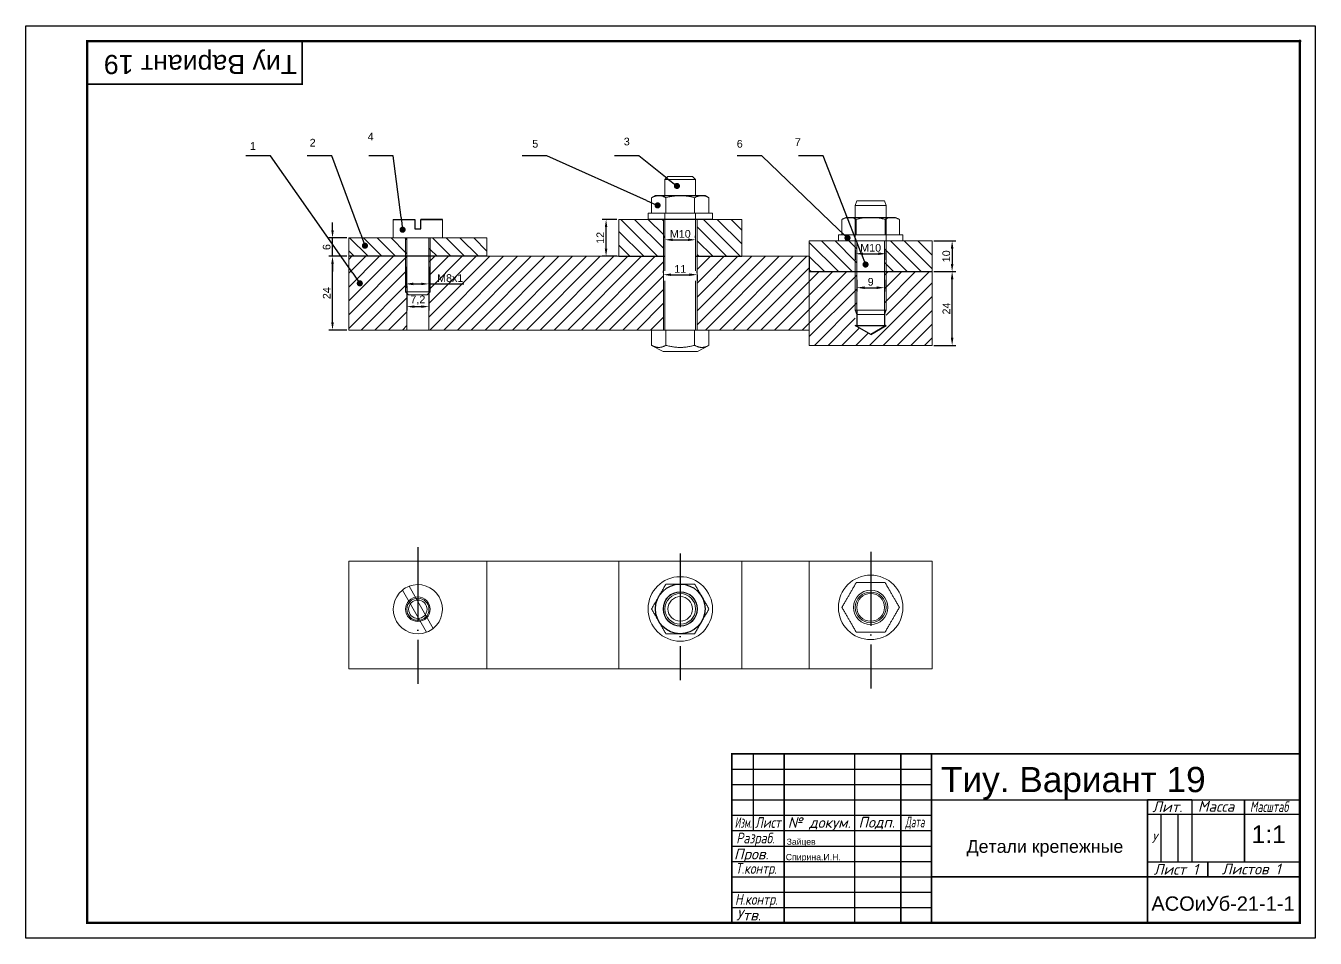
# Model space of a CAD drawing. Header units: millimetres. Extents: x 2450 to 3585, y 1226 to 1848.
# Drawn here: x 2540.3 to 2960.3, y 1225.7 to 1522.7 of the extents above; entities that cross this region are included whole.
import ezdxf

# ---------------------------------------------------------------- set-up
doc = ezdxf.new("R2010")
doc.units = ezdxf.units.MM
doc.linetypes.add('ACAD_ISO04W100', pattern=[30, 24, -3, 0, -3])
doc.styles.get("Standard").update_dxf_attribs({"font": 'arial.ttf'})
doc.dimstyles.new('ISO-25', dxfattribs={"dimtxt": 2.5, "dimasz": 2.5, "dimexe": 1.25, "dimexo": 0.625, "dimtad": 1, "dimtxsty": 'Standard', "dimcen": 2.5, "dimadec": 0, "dimazin": 0, "dimtfac": 1, "dimtmove": 0, "dimatfit": 3, "dimfxl": 1, "dimarcsym": 0})

# ---------------------------------------------------------------- blocks, each defined once
blk = doc.blocks.new('*D7')
at = {"color": 0, "lineweight": -2, "transparency": 16777216}
for p, q in [((2664.41, 1438.07), (2664.41, 1430.06)), ((2671.61, 1438.07), (2671.61, 1430.06)), ((2666.91, 1431.31), (2669.11, 1431.31))]:
    blk.add_line(p, q, dxfattribs=at)
at = {"color": 0, "transparency": 16777216}
for points in [[(2666.91, 1431.72), (2666.91, 1430.89), (2664.41, 1431.31)], [(2669.11, 1431.72), (2669.11, 1430.89), (2671.61, 1431.31)]]:
    blk.add_solid(points, dxfattribs=at)
at = {"layer": 'Defpoints', "color": 0, "transparency": 16777216}
for p in [(2664.41, 1438.69), (2671.61, 1438.69), (2671.61, 1431.31)]:
    blk.add_point(p, dxfattribs=at)
at = {"color": 0, "transparency": 16777216, "insert": (2668.01, 1433.43), "char_height": 2.5, "attachment_point": 5}
blk.add_mtext('7,2', dxfattribs=at)
blk = doc.blocks.new('*D8')
at = {"color": 0, "lineweight": -2, "transparency": 16777216}
for p, q in [((2664.01, 1444.26), (2664.01, 1437.44)), ((2671.61, 1444.26), (2671.61, 1437.44)), ((2666.51, 1438.69), (2669.11, 1438.69)), ((2671.61, 1438.69), (2683, 1438.69))]:
    blk.add_line(p, q, dxfattribs=at)
at = {"color": 0, "transparency": 16777216}
for points in [[(2666.51, 1439.11), (2666.51, 1438.28), (2664.01, 1438.69)], [(2669.11, 1439.11), (2669.11, 1438.28), (2671.61, 1438.69)]]:
    blk.add_solid(points, dxfattribs=at)
at = {"layer": 'Defpoints', "color": 0, "transparency": 16777216}
for p in [(2664.01, 1444.89), (2671.61, 1444.89), (2671.61, 1438.69)]:
    blk.add_point(p, dxfattribs=at)
at = {"color": 0, "transparency": 16777216, "insert": (2678.55, 1440.59), "char_height": 2.5, "attachment_point": 5}
blk.add_mtext('М8х1', dxfattribs=at)
blk = doc.blocks.new('*D9')
at = {"color": 0, "lineweight": -2, "transparency": 16777216}
for p, q in [((2748.49, 1453.69), (2748.49, 1454.32)), ((2758.49, 1453.69), (2758.49, 1454.32)), ((2750.99, 1453.07), (2755.99, 1453.07))]:
    blk.add_line(p, q, dxfattribs=at)
at = {"color": 0, "transparency": 16777216}
for points in [[(2750.99, 1453.49), (2750.99, 1452.65), (2748.49, 1453.07)], [(2755.99, 1453.49), (2755.99, 1452.65), (2758.49, 1453.07)]]:
    blk.add_solid(points, dxfattribs=at)
at = {"layer": 'Defpoints', "color": 0, "transparency": 16777216}
for p in [(2748.49, 1453.07), (2758.49, 1453.07), (2758.49, 1453.07)]:
    blk.add_point(p, dxfattribs=at)
at = {"color": 0, "transparency": 16777216, "insert": (2753.49, 1454.97), "char_height": 2.5, "attachment_point": 5}
blk.add_mtext('М10', dxfattribs=at)
blk = doc.blocks.new('*D10')
at = {"color": 0, "lineweight": -2, "transparency": 16777216}
for p, q in [((2747.99, 1442.32), (2747.99, 1442.94)), ((2750.49, 1441.69), (2756.49, 1441.69)), ((2758.99, 1442.32), (2758.99, 1442.94))]:
    blk.add_line(p, q, dxfattribs=at)
at = {"color": 0, "transparency": 16777216}
for points in [[(2750.49, 1442.11), (2750.49, 1441.28), (2747.99, 1441.69)], [(2756.49, 1442.11), (2756.49, 1441.28), (2758.99, 1441.69)]]:
    blk.add_solid(points, dxfattribs=at)
at = {"layer": 'Defpoints', "color": 0, "transparency": 16777216}
for p in [(2747.99, 1441.69), (2758.99, 1441.69), (2758.99, 1441.69)]:
    blk.add_point(p, dxfattribs=at)
at = {"color": 0, "transparency": 16777216, "insert": (2753.49, 1443.57), "char_height": 2.5, "attachment_point": 5}
blk.add_mtext('11', dxfattribs=at)
blk = doc.blocks.new('*D11')
at = {"color": 0, "lineweight": -2, "transparency": 16777216}
for p, q in [((2810.51, 1446.57), (2810.51, 1449.78)), ((2820.51, 1446.57), (2820.51, 1449.78)), ((2813.01, 1448.53), (2818.01, 1448.53))]:
    blk.add_line(p, q, dxfattribs=at)
at = {"color": 0, "transparency": 16777216}
for points in [[(2813.01, 1448.95), (2813.01, 1448.12), (2810.51, 1448.53)], [(2818.01, 1448.95), (2818.01, 1448.12), (2820.51, 1448.53)]]:
    blk.add_solid(points, dxfattribs=at)
at = {"layer": 'Defpoints', "color": 0, "transparency": 16777216}
for p in [(2810.51, 1445.94), (2820.51, 1448.53), (2820.51, 1445.94)]:
    blk.add_point(p, dxfattribs=at)
at = {"color": 0, "transparency": 16777216, "insert": (2815.51, 1450.43), "char_height": 2.5, "attachment_point": 5}
blk.add_mtext('М10', dxfattribs=at)
blk = doc.blocks.new('*D12')
at = {"color": 0, "lineweight": -2, "transparency": 16777216}
for p, q in [((2811.01, 1440.07), (2811.01, 1436.22)), ((2813.51, 1437.47), (2817.51, 1437.47)), ((2820.01, 1440.07), (2820.01, 1436.22))]:
    blk.add_line(p, q, dxfattribs=at)
at = {"color": 0, "transparency": 16777216}
for points in [[(2813.51, 1437.88), (2813.51, 1437.05), (2811.01, 1437.47)], [(2817.51, 1437.88), (2817.51, 1437.05), (2820.01, 1437.47)]]:
    blk.add_solid(points, dxfattribs=at)
at = {"layer": 'Defpoints', "color": 0, "transparency": 16777216}
for p in [(2811.01, 1440.69), (2820.01, 1440.69), (2820.01, 1437.47)]:
    blk.add_point(p, dxfattribs=at)
at = {"color": 0, "transparency": 16777216, "insert": (2815.51, 1439.37), "char_height": 2.5, "attachment_point": 5}
blk.add_mtext('9', dxfattribs=at)
blk = doc.blocks.new('*D13')
at = {"color": 0, "lineweight": -2, "transparency": 16777216}
for p, q in [((2644.88, 1447.69), (2638.96, 1447.69)), ((2640.21, 1426.19), (2640.21, 1445.19)), ((2644.88, 1423.69), (2638.96, 1423.69))]:
    blk.add_line(p, q, dxfattribs=at)
at = {"color": 0, "transparency": 16777216}
for points in [[(2639.8, 1445.19), (2640.63, 1445.19), (2640.21, 1447.69)], [(2639.8, 1426.19), (2640.63, 1426.19), (2640.21, 1423.69)]]:
    blk.add_solid(points, dxfattribs=at)
at = {"layer": 'Defpoints', "color": 0, "transparency": 16777216}
for p in [(2640.21, 1447.69), (2645.51, 1447.69), (2645.51, 1423.69)]:
    blk.add_point(p, dxfattribs=at)
at = {"color": 0, "transparency": 16777216, "insert": (2638.33, 1435.69), "char_height": 2.5, "attachment_point": 5, "rotation": 90}
blk.add_mtext('24', dxfattribs=at)
blk = doc.blocks.new('*D14')
at = {"color": 0, "lineweight": -2, "transparency": 16777216}
for p, q in [((2640.21, 1456.19), (2640.21, 1458.69)), ((2644.88, 1453.69), (2638.96, 1453.69)), ((2640.21, 1447.69), (2640.21, 1453.69)), ((2644.88, 1447.69), (2638.96, 1447.69)), ((2640.21, 1445.19), (2640.21, 1442.69))]:
    blk.add_line(p, q, dxfattribs=at)
at = {"color": 0, "transparency": 16777216}
for points in [[(2639.8, 1456.19), (2640.63, 1456.19), (2640.21, 1453.69)], [(2639.8, 1445.19), (2640.63, 1445.19), (2640.21, 1447.69)]]:
    blk.add_solid(points, dxfattribs=at)
at = {"layer": 'Defpoints', "color": 0, "transparency": 16777216}
for p in [(2640.21, 1453.69), (2645.51, 1453.69), (2645.51, 1447.69)]:
    blk.add_point(p, dxfattribs=at)
at = {"color": 0, "transparency": 16777216, "insert": (2638.31, 1450.69), "char_height": 2.5, "attachment_point": 5, "rotation": 90}
blk.add_mtext('6', dxfattribs=at)
blk = doc.blocks.new('*D15')
at = {"color": 0, "lineweight": -2, "transparency": 16777216}
for p, q in [((2732.86, 1459.69), (2728.07, 1459.69)), ((2729.32, 1450.19), (2729.32, 1457.19)), ((2732.86, 1447.69), (2728.07, 1447.69))]:
    blk.add_line(p, q, dxfattribs=at)
at = {"color": 0, "transparency": 16777216}
for points in [[(2728.9, 1457.19), (2729.74, 1457.19), (2729.32, 1459.69)], [(2728.9, 1450.19), (2729.74, 1450.19), (2729.32, 1447.69)]]:
    blk.add_solid(points, dxfattribs=at)
at = {"layer": 'Defpoints', "color": 0, "transparency": 16777216}
for p in [(2729.32, 1459.69), (2733.49, 1459.69), (2733.49, 1447.69)]:
    blk.add_point(p, dxfattribs=at)
at = {"color": 0, "transparency": 16777216, "insert": (2727.44, 1453.69), "char_height": 2.5, "attachment_point": 5, "rotation": 90}
blk.add_mtext('12', dxfattribs=at)
blk = doc.blocks.new('*D16')
at = {"color": 0, "lineweight": -2, "transparency": 16777216}
for p, q in [((2836.13, 1452.69), (2843.29, 1452.69)), ((2842.04, 1450.19), (2842.04, 1445.19)), ((2836.13, 1442.69), (2843.29, 1442.69))]:
    blk.add_line(p, q, dxfattribs=at)
at = {"color": 0, "transparency": 16777216}
for points in [[(2841.62, 1450.19), (2842.46, 1450.19), (2842.04, 1452.69)], [(2841.62, 1445.19), (2842.46, 1445.19), (2842.04, 1442.69)]]:
    blk.add_solid(points, dxfattribs=at)
at = {"layer": 'Defpoints', "color": 0, "transparency": 16777216}
for p in [(2835.51, 1452.69), (2835.51, 1442.69), (2842.04, 1442.69)]:
    blk.add_point(p, dxfattribs=at)
at = {"color": 0, "transparency": 16777216, "insert": (2840.14, 1447.69), "char_height": 2.5, "attachment_point": 5, "rotation": 90}
blk.add_mtext('10', dxfattribs=at)
blk = doc.blocks.new('*D17')
at = {"color": 0, "lineweight": -2, "transparency": 16777216}
for p, q in [((2836.13, 1442.69), (2843.29, 1442.69)), ((2842.04, 1421.19), (2842.04, 1440.19)), ((2836.13, 1418.69), (2843.29, 1418.69))]:
    blk.add_line(p, q, dxfattribs=at)
at = {"color": 0, "transparency": 16777216}
for points in [[(2841.62, 1440.19), (2842.46, 1440.19), (2842.04, 1442.69)], [(2841.62, 1421.19), (2842.46, 1421.19), (2842.04, 1418.69)]]:
    blk.add_solid(points, dxfattribs=at)
at = {"layer": 'Defpoints', "color": 0, "transparency": 16777216}
for p in [(2835.51, 1442.69), (2842.04, 1442.69), (2835.51, 1418.69)]:
    blk.add_point(p, dxfattribs=at)
at = {"color": 0, "transparency": 16777216, "insert": (2840.16, 1430.69), "char_height": 2.5, "attachment_point": 5, "rotation": 90}
blk.add_mtext('24', dxfattribs=at)

msp = doc.modelspace()

# ---------------------------------------------------------------- hatches: boundary and pattern name
h = msp.add_hatch()
h.set_pattern_fill('ANSI31', color=256, angle=90)
h.paths.add_polyline_path([(2690.507, 1453.693), (2676.007, 1453.693), (2676.007, 1453.681), (2672.007, 1453.681), (2672.007, 1447.693), (2690.507, 1447.693)])
h.paths.add_polyline_path([(2664.007, 1453.681), (2660.007, 1453.681), (2645.507, 1453.693), (2645.507, 1447.693), (2664.007, 1447.693)])
h.paths.add_polyline_path([(2747.985, 1459.693), (2733.485, 1459.693), (2733.485, 1447.693), (2747.985, 1447.693)])
h.paths.add_polyline_path([(2773.485, 1459.693), (2758.985, 1459.693), (2758.985, 1447.693), (2773.485, 1447.693)])
h.paths.add_polyline_path([(2810.507, 1452.693), (2795.507, 1452.693), (2795.507, 1442.693), (2810.507, 1442.693)])
h.paths.add_polyline_path([(2835.507, 1452.693), (2820.507, 1452.693), (2820.507, 1442.693), (2835.507, 1442.693)])
h = msp.add_hatch()
h.set_pattern_fill('ANSI31', color=256, angle=90)
h.paths.add_polyline_path([(2820.507, 1452.693), (2820.007, 1452.693), (2820.007, 1442.693), (2820.507, 1442.693)])
h.paths.add_polyline_path([(2811.007, 1452.693), (2810.507, 1452.693), (2810.507, 1442.693), (2811.007, 1442.693)])
h.paths.add_polyline_path([(2664.407, 1453.681), (2664.007, 1453.681), (2664.007, 1447.693), (2664.407, 1447.693)])
h.paths.add_polyline_path([(2672.007, 1453.681), (2671.607, 1453.681), (2671.607, 1447.693), (2672.007, 1447.693)])
h = msp.add_hatch()
h.set_pattern_fill('ANSI31', color=256)
h.paths.add_polyline_path([(2664.407, 1435.693), (2664.007, 1436.093), (2664.007, 1447.693), (2645.507, 1447.693), (2645.507, 1423.693), (2664.407, 1423.693)])
h.paths.add_polyline_path([(2664.407, 1447.693), (2664.007, 1447.693), (2664.007, 1436.093), (2664.407, 1436.093)], flags=17)
h.paths.add_polyline_path([(2672.007, 1447.693), (2671.607, 1447.693), (2671.607, 1436.093), (2672.007, 1436.093)], flags=17)
h.paths.add_polyline_path([(2747.985, 1447.693), (2733.485, 1447.693), (2690.507, 1447.693), (2672.007, 1447.693), (2672.007, 1436.093), (2671.607, 1435.693), (2671.607, 1423.693), (2747.985, 1423.693)])
h.paths.add_polyline_path([(2795.507, 1447.693), (2773.485, 1447.693), (2758.985, 1447.693), (2758.985, 1423.693), (2795.507, 1423.693)])
h.paths.add_polyline_path([(2810.507, 1442.693), (2795.507, 1442.693), (2795.507, 1423.693), (2795.507, 1418.693), (2835.507, 1418.693), (2835.507, 1442.693), (2820.507, 1442.693), (2820.507, 1430.193), (2820.507, 1425.193), (2815.507, 1422.193), (2810.507, 1425.193), (2810.507, 1430.193)])
h.paths.add_polyline_path([(2811.007, 1442.693), (2810.507, 1442.693), (2810.507, 1430.193), (2811.007, 1430.193)], flags=17)
h.paths.add_polyline_path([(2820.507, 1442.693), (2820.007, 1442.693), (2820.007, 1430.193), (2820.507, 1430.193)], flags=17)

# ---------------------------------------------------------------- linework, layer by layer
for p, q in [((2540.304, 1225.716), (2540.304, 1522.716)), ((2540.304, 1522.716), (2960.304, 1522.716)), ((2960.304, 1522.716), (2960.304, 1225.716)), ((2745.388, 1467.431), (2761.583, 1467.431)), ((2807.409, 1460.362), (2823.604, 1460.362)), ((2758.985, 1441.693), (2758.985, 1439.693)), ((2835.304, 1275.716), (2835.304, 1285.716)), ((2770.304, 1280.716), (2835.304, 1280.716)), ((2770.304, 1275.716), (2835.304, 1275.716)), ((2770.304, 1270.716), (2835.304, 1270.716)), ((2920.169, 1270.716), (2905.702, 1270.716)), ((2910.056, 1266.038), (2910.056, 1250.519)), ((2915.525, 1266.038), (2915.525, 1250.519)), ((2770.304, 1255.716), (2835.304, 1255.716)), ((2770.304, 1250.716), (2835.304, 1250.716)), ((2770.304, 1245.716), (2835.304, 1245.716)), ((2770.304, 1240.716), (2835.304, 1240.716)), ((2770.304, 1235.716), (2770.304, 1235.716)), ((2770.304, 1235.716), (2770.304, 1230.716)), ((2770.304, 1235.716), (2835.304, 1235.716)), ((2960.304, 1225.716), (2540.304, 1225.716))]:
    msp.add_line(p, q)
at = {"linetype": 'ByBlock', "lineweight": -2}
for p, q in [((2620.01, 1480.343), (2612.01, 1480.343)), ((2640.01, 1480.343), (2632.01, 1480.343)), ((2660.01, 1480.343), (2652.01, 1480.343)), ((2710.01, 1480.343), (2702.01, 1480.343)), ((2740.01, 1480.343), (2732.01, 1480.343)), ((2780.01, 1480.343), (2772.01, 1480.343)), ((2800.01, 1480.343), (2792.01, 1480.343))]:
    msp.add_line(p, q, dxfattribs=at)
at = {"color": 0, "linetype": 'Continuous', "lineweight": 0, "extrusion": (0, 1, -2.22045e-16)}
for p, q in [((2749.485, 1473.693), (2748.485, 1472.693)), ((2758.485, 1472.693), (2748.485, 1472.693)), ((2748.485, 1468.761), (2748.485, 1472.693)), ((2749.485, 1473.693), (2757.485, 1473.693)), ((2757.485, 1473.693), (2758.485, 1472.693)), ((2758.485, 1468.761), (2758.485, 1472.693)), ((2745.388, 1467.431), (2744.135, 1466.761)), ((2744.135, 1461.761), (2744.135, 1466.761)), ((2748.485, 1467.431), (2748.485, 1468.761)), ((2748.81, 1461.761), (2748.81, 1466.761)), ((2758.16, 1461.761), (2758.16, 1466.761)), ((2758.485, 1467.431), (2758.485, 1468.761)), ((2761.583, 1467.431), (2762.835, 1466.761)), ((2762.835, 1461.761), (2762.835, 1466.761)), ((2742.985, 1461.761), (2763.985, 1461.761)), ((2742.985, 1461.761), (2742.985, 1459.761)), ((2748.485, 1459.761), (2748.485, 1461.761)), ((2758.485, 1459.761), (2758.485, 1461.761)), ((2763.985, 1461.761), (2763.985, 1459.761)), ((2811.007, 1465.693), (2810.507, 1464.193)), ((2820.507, 1464.193), (2810.507, 1464.193)), ((2810.507, 1461.693), (2810.507, 1464.193)), ((2810.507, 1430.193), (2810.507, 1461.693)), ((2820.007, 1465.693), (2811.007, 1465.693)), ((2820.007, 1465.693), (2820.507, 1464.193)), ((2820.507, 1461.693), (2820.507, 1464.193)), ((2820.507, 1430.193), (2820.507, 1461.693)), ((2660.007, 1453.693), (2660.007, 1459.681)), ((2676.007, 1453.693), (2676.007, 1459.681)), ((2773.485, 1459.693), (2733.485, 1459.693)), ((2733.485, 1459.693), (2733.485, 1447.693)), ((2742.985, 1459.761), (2763.985, 1459.761)), ((2747.985, 1423.693), (2747.985, 1459.693)), ((2748.485, 1459.693), (2748.485, 1459.761)), ((2748.485, 1442.943), (2748.485, 1459.693)), ((2758.485, 1459.693), (2758.485, 1459.761)), ((2758.485, 1442.943), (2758.485, 1459.693)), ((2758.985, 1423.693), (2758.985, 1459.693)), ((2773.485, 1459.693), (2773.485, 1447.693)), ((2807.409, 1460.362), (2806.157, 1459.693)), ((2806.157, 1454.693), (2806.157, 1459.693)), ((2810.832, 1454.693), (2810.832, 1459.693)), ((2820.182, 1454.693), (2820.182, 1459.693)), ((2823.604, 1460.362), (2824.857, 1459.693)), ((2824.857, 1454.693), (2824.857, 1459.693)), ((2645.507, 1453.693), (2690.507, 1453.693)), ((2645.507, 1423.693), (2645.507, 1453.693)), ((2660.007, 1453.681), (2660.007, 1453.693)), ((2660.007, 1453.681), (2676.007, 1453.681)), ((2664.007, 1453.681), (2664.007, 1436.093)), ((2664.407, 1423.693), (2664.407, 1453.693)), ((2671.607, 1423.693), (2671.607, 1453.693)), ((2672.007, 1453.681), (2672.007, 1436.093)), ((2676.007, 1453.681), (2676.007, 1453.693)), ((2690.507, 1447.693), (2690.507, 1453.693)), ((2826.007, 1454.693), (2805.007, 1454.693)), ((2805.007, 1452.693), (2805.007, 1454.693)), ((2826.007, 1452.693), (2826.007, 1454.693)), ((2835.507, 1452.693), (2795.507, 1452.693)), ((2795.507, 1418.693), (2795.507, 1452.693)), ((2811.007, 1428.693), (2811.007, 1452.693)), ((2820.007, 1428.693), (2820.007, 1452.693)), ((2835.507, 1418.693), (2835.507, 1452.693)), ((2690.507, 1447.693), (2733.485, 1447.693)), ((2773.485, 1447.693), (2795.507, 1447.693)), ((2795.507, 1423.693), (2795.507, 1447.693)), ((2748.485, 1423.693), (2748.485, 1439.693)), ((2758.485, 1423.693), (2758.485, 1439.693)), ((2664.007, 1436.093), (2664.542, 1436.093)), ((2665.007, 1435.093), (2664.007, 1436.093)), ((2664.542, 1436.093), (2672.007, 1436.093)), ((2665.007, 1435.093), (2665.408, 1435.093)), ((2665.408, 1435.093), (2671.007, 1435.093)), ((2671.007, 1435.093), (2672.007, 1436.093)), ((2810.507, 1430.193), (2820.507, 1430.193)), ((2811.007, 1428.693), (2810.507, 1430.193)), ((2811.007, 1428.693), (2820.007, 1428.693)), ((2811.007, 1428.693), (2820.007, 1428.693)), ((2820.007, 1428.693), (2820.507, 1430.193)), ((2645.507, 1423.693), (2795.507, 1423.693)), ((2744.135, 1423.693), (2744.135, 1418.693)), ((2748.81, 1423.693), (2748.81, 1418.693)), ((2758.16, 1423.693), (2758.16, 1418.693)), ((2762.835, 1423.693), (2762.835, 1418.693)), ((2747.875, 1416.693), (2744.135, 1418.693)), ((2747.875, 1416.693), (2759.095, 1416.693)), ((2759.095, 1416.693), (2762.835, 1418.693)), ((2795.507, 1418.693), (2835.507, 1418.693))]:
    msp.add_line(p, q, dxfattribs=at)
at = {"linetype": 'ACAD_ISO04W100'}
for p, q in [((2749.247, 1473.061), (2752.388, 1470.585)), ((2742.451, 1465.889), (2746.105, 1464.261)), ((2662.543, 1460.311), (2663.044, 1456.343)), ((2649.4, 1454.889), (2650.785, 1451.136)), ((2805.065, 1456.433), (2807.959, 1453.671)), ((2812.383, 1448.735), (2813.841, 1445.01)), ((2646.801, 1442.159), (2649.099, 1438.884)), ((2810.507, 1425.193), (2820.507, 1425.193)), ((2668.007, 1352.965), (2668.007, 1308.557)), ((2753.485, 1350.916), (2753.485, 1309.724)), ((2815.507, 1351.439), (2815.507, 1306.976))]:
    msp.add_line(p, q, dxfattribs=at)
at = {"color": 0, "linetype": 'Continuous', "lineweight": 0}
for p, q in [((2645.507, 1348.4), (2645.507, 1313.4)), ((2690.507, 1348.4), (2645.507, 1348.4)), ((2690.507, 1313.4), (2690.507, 1348.4)), ((2733.485, 1348.4), (2690.507, 1348.4)), ((2733.485, 1348.4), (2773.485, 1348.4)), ((2733.485, 1313.4), (2733.485, 1348.4)), ((2773.485, 1348.4), (2773.485, 1313.4)), ((2795.507, 1348.4), (2773.485, 1348.4)), ((2795.507, 1348.4), (2835.507, 1348.4)), ((2795.507, 1313.4), (2795.507, 1348.4)), ((2835.507, 1348.4), (2835.507, 1313.4)), ((2665.138, 1340.269), (2673.04, 1326.582)), ((2670.875, 1325.332), (2662.973, 1339.019)), ((2645.507, 1313.4), (2690.507, 1313.4)), ((2690.507, 1313.4), (2733.485, 1313.4)), ((2773.485, 1313.4), (2733.485, 1313.4)), ((2773.485, 1313.4), (2795.507, 1313.4)), ((2835.507, 1313.4), (2795.507, 1313.4))]:
    msp.add_line(p, q, dxfattribs=at)
at = {"const_width": 0.8}
msp.add_lwpolyline([(2560.304, 1230.716), (2560.304, 1517.716), (2955.304, 1517.716), (2955.304, 1230.716)], close=True, dxfattribs=at)
at = {"const_width": 0.5}
for points in [[(2560.304, 1503.716), (2630.304, 1503.716), (2630.304, 1517.716)], [(2835.304, 1285.716), (2835.304, 1230.716)], [(2920.169, 1250.519), (2955.304, 1250.519)], [(2835.304, 1245.716), (2955.304, 1245.716)]]:
    msp.add_lwpolyline(points, dxfattribs=at)
for points, const_width in [([(2955.054, 1517.716, 1), (2955.554, 1517.716, 1)], 0.5), ([(2955.054, 1517.716, 1), (2955.554, 1517.716, 1)], 0.5), ([(2751.888, 1470.585, 1), (2752.888, 1470.585, 1)], 1), ([(2745.605, 1464.261, 1), (2746.605, 1464.261, 1)], 1), ([(2662.544, 1456.343, 1), (2663.544, 1456.343, 1)], 1), ([(2807.459, 1453.671, 1), (2808.459, 1453.671, 1)], 1), ([(2650.285, 1451.136, 1), (2651.285, 1451.136, 1)], 1), ([(2813.341, 1445.01, 1), (2814.341, 1445.01, 1)], 1), ([(2648.599, 1438.884, 1), (2649.599, 1438.884, 1)], 1)]:
    msp.add_lwpolyline(points, format="xyb", close=True, dxfattribs=dict(const_width=const_width))
at = {"linetype": 'ByBlock', "lineweight": -2}
for points in [[(2646.801, 1442.159), (2620.01, 1480.343)], [(2649.4, 1454.889), (2640.01, 1480.343)], [(2662.543, 1460.311), (2660.01, 1480.343)], [(2742.451, 1465.889), (2710.01, 1480.343)], [(2749.247, 1473.061), (2740.01, 1480.343)], [(2805.065, 1456.433), (2780.01, 1480.343)], [(2812.383, 1448.735), (2800.01, 1480.343)]]:
    msp.add_lwpolyline(points, dxfattribs=at)
for points in [[(2660.007, 1459.681), (2667.007, 1459.681)], [(2667.007, 1459.681), (2667.007, 1456.681), (2669.007, 1456.681), (2669.007, 1459.681)], [(2690.507, 1447.693), (2645.507, 1447.693)], [(2733.485, 1447.693), (2748.485, 1447.693)], [(2758.485, 1447.693), (2773.485, 1447.693)], [(2795.507, 1447.693), (2795.507, 1442.693), (2835.507, 1442.693)], [(2811.035, 1430.193), (2811.035, 1425.193)], [(2820.015, 1430.193), (2820.015, 1425.193)], [(2815.507, 1422.193), (2820.507, 1425.193), (2815.507, 1422.193), (2810.507, 1425.193)]]:
    msp.add_lwpolyline(points)
msp.add_lwpolyline([(2669.007, 1459.681), (2676.007, 1459.681)], close=True)
at = {"lineweight": 100, "const_width": 0.5}
for points in [[(2955.304, 1285.716), (2770.304, 1285.716), (2770.304, 1230.716)], [(2777.304, 1285.716), (2777.304, 1260.716)], [(2787.304, 1285.716), (2787.304, 1230.716)], [(2810.304, 1285.716), (2810.304, 1230.716)], [(2825.304, 1285.716), (2825.304, 1230.716)], [(2835.304, 1270.716), (2955.304, 1270.716)], [(2905.702, 1270.716), (2905.702, 1230.716)], [(2920.169, 1250.519), (2920.169, 1270.716)], [(2937.304, 1270.716), (2937.281, 1250.519)], [(2770.304, 1265.716), (2835.304, 1265.716)], [(2905.702, 1266.038), (2955.304, 1266.038)], [(2770.304, 1260.716), (2835.304, 1260.716)], [(2920.169, 1250.519), (2905.702, 1250.519)], [(2925.304, 1250.519), (2925.304, 1245.716)]]:
    msp.add_lwpolyline(points, dxfattribs=at)
at = {"color": 0, "linetype": 'Continuous', "lineweight": 0}
for centre, radius in [((2753.485, 1332.9), 10.5), ((2815.507, 1333.4), 10.5), ((2668.007, 1332.8), 4), ((2668.007, 1332.8), 3.6), ((2668.007, 1332.8), 3), ((2753.485, 1332.9), 5.61), ((2753.485, 1332.9), 5.5), ((2753.485, 1332.9), 5), ((2753.485, 1332.9), 4), ((2815.507, 1333.4), 5.61), ((2815.507, 1333.4), 5), ((2815.507, 1333.4), 4.5)]:
    msp.add_circle(centre, radius, dxfattribs=at)
msp.add_circle((2753.485, 1332.9), 8.097)
for start, end in [(111.0107, 128.9893), (308.9893, 111.0107), (128.9893, 291.0107), (291.0107, 308.9893)]:
    msp.add_arc((2668.007, 1332.8), 8, start, end, dxfattribs=at)
for points in [[(2748.81, 1466.761), (2746.473, 1468.011), (2744.135, 1466.761)], [(2758.16, 1466.761), (2753.485, 1468.011), (2748.81, 1466.761)], [(2762.835, 1466.761), (2760.498, 1468.011), (2758.16, 1466.761)], [(2810.832, 1459.693), (2808.494, 1460.943), (2806.157, 1459.693)], [(2820.182, 1459.693), (2815.507, 1460.943), (2810.832, 1459.693)], [(2824.857, 1459.693), (2822.519, 1460.943), (2820.182, 1459.693)], [(2744.135, 1418.693), (2746.473, 1417.443), (2748.81, 1418.693)], [(2748.81, 1418.693), (2753.485, 1417.443), (2758.16, 1418.693)], [(2758.16, 1418.693), (2760.498, 1417.443), (2762.835, 1418.693)], [(2744.135, 1332.9), (2746.473, 1336.949), (2748.81, 1340.998)], [(2748.81, 1340.998), (2753.485, 1340.998), (2758.16, 1340.998)], [(2758.16, 1340.998), (2760.498, 1336.949), (2762.835, 1332.9)], [(2806.157, 1333.4), (2808.494, 1337.449), (2810.832, 1341.498)], [(2810.832, 1341.498), (2815.507, 1341.498), (2820.182, 1341.498)], [(2820.182, 1341.498), (2822.519, 1337.449), (2824.857, 1333.4)], [(2748.81, 1324.803), (2746.473, 1328.852), (2744.135, 1332.9)], [(2762.835, 1332.9), (2760.498, 1328.852), (2758.16, 1324.803)], [(2810.832, 1325.303), (2808.494, 1329.352), (2806.157, 1333.4)], [(2824.857, 1333.4), (2822.519, 1329.352), (2820.182, 1325.303)], [(2758.16, 1324.803), (2753.485, 1324.803), (2748.81, 1324.803)], [(2820.182, 1325.303), (2815.507, 1325.303), (2810.832, 1325.303)]]:
    msp.add_rational_spline(points, [1, 1.15470053838, 1], degree=2, dxfattribs=at)

# ---------------------------------------------------------------- texts
msp.add_text('Тиу Вариант 19', height=6.22115, rotation=180).set_placement((2628.668, 1513.227))
for s, height, p in [('Тиу. Вариант 19', 8.20921, (2838.398, 1273.257)), ('Зайцев', 1.9924, (2788.165, 1256.119)), ('Детали крепежные', 4.14708, (2846.752, 1253.511)), ('Спирина.И.Н.', 2.03254, (2787.847, 1251.098)), ('АСОиУб-21-1-1', 4.66758, (2906.935, 1234.652))]:
    msp.add_text(s, height=height).set_placement(p)
at = {"attachment_point": 1}
for s, width, gutter_width, heights, insert, char_height in [('4', 8.35159, 12.5, [0], (2651.658, 1487.895), 2.5), ('1', 1, 12.5, [0], (2613.329, 1484.84), 2.5), ('2', 6.11963, 12.5, [0], (2632.768, 1485.923), 2.5), ('5', 8.31459, 12.5, [0], (2705.278, 1485.569), 2.5), ('3', 8.4595, 12.5, [0], (2735.092, 1486.297), 2.5), ('6', 8.1188, 12.5, [0], (2771.891, 1485.557), 2.5), ('7', 9.21994, 12.5, [0], (2790.79, 1486.096), 2.5), ('1:1', 12.40869, 28.717, [9.203], (2939.575, 1262.42), 5.7435)]:
    msp.add_mtext_dynamic_manual_height_columns(s, width=width, gutter_width=gutter_width, heights=heights, dxfattribs=dict(at, insert=insert, char_height=char_height))
at = {"char_height": 3.5}
for s, insert, width, attachment_point in [('{\\fISOCPEUR|b0|i1|c204|p34;Лит.}', (2907.205, 1270.24), 14.46626, 1), ('{\\fISOCPEUR|b0|i1|c204|p34;Масса}', (2922.084, 1270.365), 17.12983, 1), ('{\\fISOCPEUR|b0|i1|c204|p34;\\W0.7;Масштаб}', (2939.05, 1270.28), 18, 1), ('\\W0.6;{\\fISOCPEUR|b0|i1|c204|p34;Изм.}', (2771.234, 1265.13), 7, 1), ('{\\fISOCPEUR|b0|i1|c204|p34;\\W0.8;Лист}', (2777.839, 1265.127), 10, 1), ('{\\fISOCPEUR|b0|i1|c204|p34;№ докум.}', (2788.494, 1265.118), 23, 1), ('{\\fISOCPEUR|b0|i1|c204|p34;Подп.}', (2817.457, 1263.185), 15, 5), ('{\\fISOCPEUR|b0|i1|c204|p34;\\W0.6;Дата}', (2826.733, 1265.306), 10, 1), ('\\W0.8;{\\fISOCPEUR|b0|i1|c204|p34;Разраб.}', (2771.727, 1260.069), 17, 1), ('{\\fISOCPEUR|b0|i1|c204|p34;Пров.}', (2770.973, 1254.865), 17, 1), ('\\W0.8;{\\fISOCPEUR|b0|i1|c204|p34;Т.контр.}', (2778.187, 1247.942), 17, 5), ('{\\fISOCPEUR|b0|i1|c204|p34;Лист 1}', (2907.67, 1249.864), 19.6013, 1), ('{\\fISOCPEUR|b0|i1|c204|p34;Листов 1}', (2929.87, 1249.973), 30, 1), ('\\W0.8;{\\fISOCPEUR|b0|i1|c204|p34;Н.контр.}', (2771.301, 1240.101), 17, 1), ('{\\fISOCPEUR|b0|i1|c204|p34;Утв.}', (2771.688, 1234.987), 17, 1)]:
    msp.add_mtext(s, dxfattribs=dict(at, insert=insert, width=width, attachment_point=attachment_point))
at = {"color": 3, "insert": (2907.879, 1258.278), "char_height": 3, "width": 4.35365, "attachment_point": 5}
msp.add_mtext('{\\fISOCPEUR|b0|i1|c204|p34;\\C256;У}', dxfattribs=at)

# ---------------------------------------------------------------- dimensions: what is measured, and where the dimension line sits
for base, p1, p2, picture, middle in [((2640.213, 1453.693), (2645.507, 1447.693), (2645.507, 1453.693), '*D14', (2638.312, 1450.693)), ((2729.32, 1459.693), (2733.485, 1447.693), (2733.485, 1459.693), '*D15', (2727.44, 1453.693)), ((2842.041, 1442.693), (2835.507, 1452.693), (2835.507, 1442.693), '*D16', (2840.14, 1447.693)), ((2640.213, 1447.693), (2645.507, 1423.693), (2645.507, 1447.693), '*D13', (2638.333, 1435.693)), ((2842.041, 1442.693), (2835.507, 1418.693), (2835.507, 1442.693), '*D17', (2840.161, 1430.693))]:
    dim = msp.add_linear_dim(base=base, p1=p1, p2=p2, angle=90, dimstyle='ISO-25')
    dim.commit()
    dim.dimension.update_dxf_attribs({"geometry": picture, "text_midpoint": middle})
for base, p1, p2, text, picture, middle in [((2758.485, 1453.07), (2748.485, 1453.07), (2758.485, 1453.07), 'М10', '*D9', (2753.485, 1454.971)), ((2820.507, 1448.533), (2810.507, 1445.943), (2820.507, 1445.943), 'М<>', '*D11', (2815.507, 1450.435)), ((2671.607, 1438.693), (2664.007, 1444.887), (2671.607, 1444.887), 'М8х1', '*D8', (2678.551, 1440.594))]:
    dim = msp.add_linear_dim(base=base, p1=p1, p2=p2, text=text, dimstyle='ISO-25')
    dim.commit()
    dim.dimension.update_dxf_attribs({"geometry": picture, "text_midpoint": middle})
for base, p1, p2, picture, middle in [((2758.985, 1441.693), (2747.985, 1441.693), (2758.985, 1441.693), '*D10', (2753.485, 1443.573)), ((2820.007, 1437.466), (2811.007, 1440.693), (2820.007, 1440.693), '*D12', (2815.507, 1439.367)), ((2671.607, 1431.306), (2664.407, 1438.693), (2671.607, 1438.693), '*D7', (2668.007, 1433.433))]:
    dim = msp.add_linear_dim(base=base, p1=p1, p2=p2, dimstyle='ISO-25')
    dim.commit()
    dim.dimension.update_dxf_attribs({"geometry": picture, "text_midpoint": middle})

doc.saveas('drawing.dxf')
